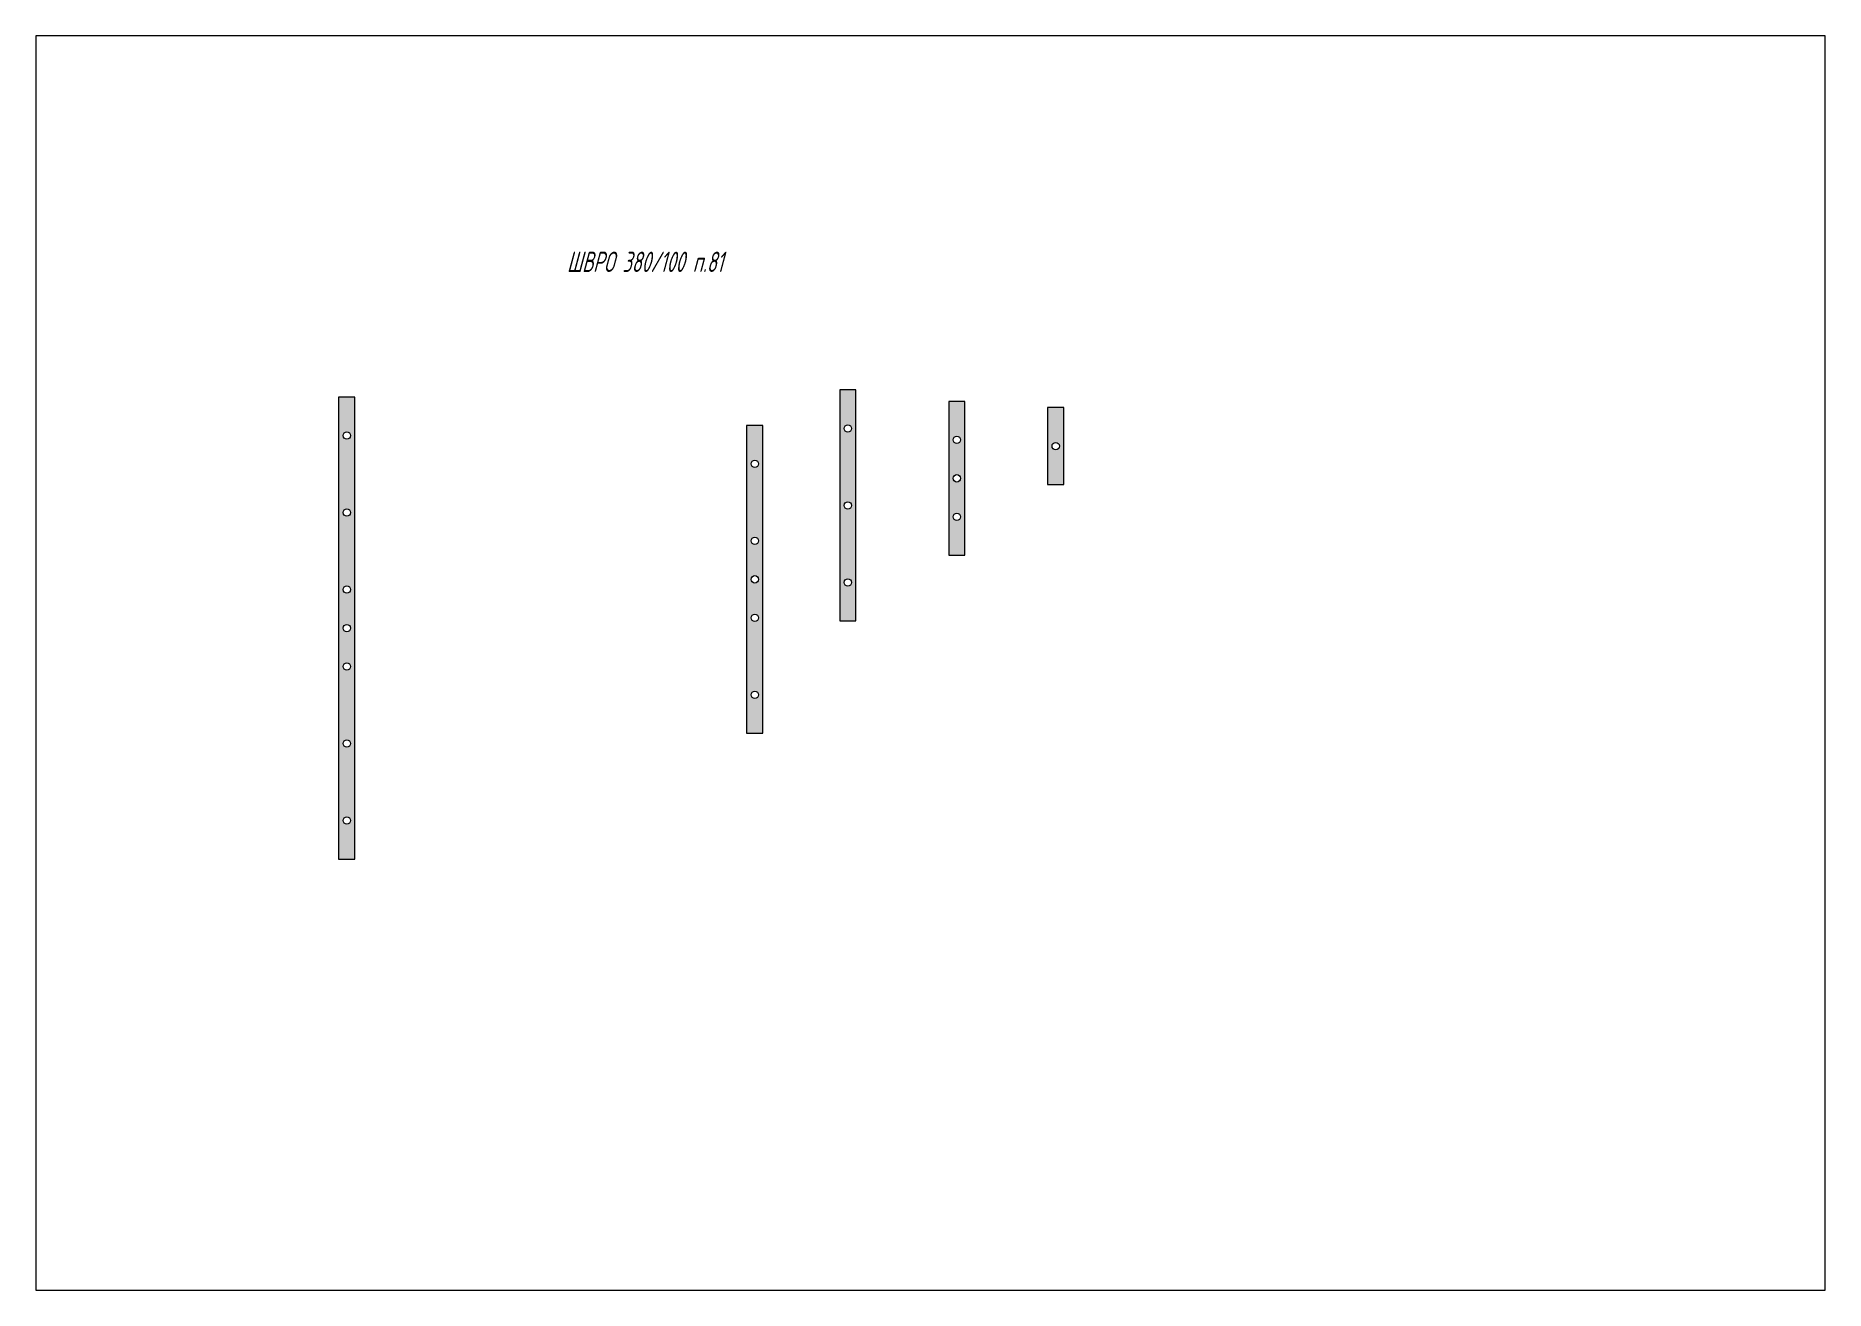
# Paper-space layout 'Черновик' of a CAD drawing. Extents: x 29 to 262, y 20 to 183.
import ezdxf

# ---------------------------------------------------------------- set-up
doc = ezdxf.new("R2010")
doc.units = 0
doc.header["$LTSCALE"] = 0.3
doc.layers.get('0').update_dxf_attribs({"linetype": 'CONTINUOUS', "lineweight": 15})
doc.layers.add('Text', color=242, linetype='CONTINUOUS', lineweight=15)
doc.styles.get("Standard").update_dxf_attribs({"font": 'isocpeur.ttf', "width": 0.8, "oblique": 15})

psp = doc.layouts.new('Черновик')

# ---------------------------------------------------------------- hatches: boundary and pattern name
at = {"layer": 'Text'}
h = psp.add_hatch(color=7, dxfattribs=at)
h.dxf.hatch_style = 1
h.paths.add_polyline_path([(135.64, 137.3), (133.53, 137.3), (133.53, 107.3), (135.64, 107.3)])
h.paths.add_polyline_path([(134.11, 132.3, -1), (135.06, 132.3, -1)], flags=16)
h.paths.add_polyline_path([(135.06, 122.3, -1), (134.11, 122.3, -1)], flags=16)
h.paths.add_polyline_path([(135.06, 112.3, -1), (134.11, 112.3, -1)], flags=16)
h = psp.add_hatch(color=7, dxfattribs=at)
h.dxf.hatch_style = 1
h.paths.add_polyline_path([(68.42, 76.37), (70.53, 76.37), (70.53, 136.37), (68.42, 136.37)])
h.paths.add_polyline_path([(69, 131.37, -1), (69.96, 131.37, -1)], flags=16)
h.paths.add_polyline_path([(69.96, 121.37, -1), (69, 121.37, -1)], flags=16)
h.paths.add_polyline_path([(69.96, 111.37, -1), (69, 111.37, -1)], flags=16)
h.paths.add_polyline_path([(69.96, 106.37, -1), (69, 106.37, -1)], flags=16)
h.paths.add_polyline_path([(69.96, 101.37, -1), (69, 101.37, -1)], flags=16)
h.paths.add_polyline_path([(69.96, 91.37, -1), (69, 91.37, -1)], flags=16)
h.paths.add_polyline_path([(69.96, 81.37, -1), (69, 81.37, -1)], flags=16)
h = psp.add_hatch(color=7, dxfattribs=at)
h.dxf.hatch_style = 1
h.paths.add_polyline_path([(149.81, 135.82), (147.7, 135.82), (147.7, 115.82), (149.81, 115.82)])
h.paths.add_polyline_path([(149.23, 125.82, -1), (148.27, 125.82, -1)], flags=16)
h.paths.add_polyline_path([(148.27, 130.82, -1), (149.23, 130.82, -1)], flags=16)
h.paths.add_polyline_path([(149.23, 120.82, -1), (148.27, 120.82, -1)], flags=16)
h = psp.add_hatch(color=7, dxfattribs=at)
h.dxf.hatch_style = 1
h.paths.add_polyline_path([(160.55, 125.01), (162.66, 125.01), (162.66, 135.01), (160.55, 135.01)])
h.paths.add_polyline_path([(161.12, 130.01, -1), (162.08, 130.01, -1)], flags=16)
h = psp.add_hatch(color=7, dxfattribs=at)
h.dxf.hatch_style = 1
h.paths.add_polyline_path([(121.44, 92.7), (123.55, 92.7), (123.55, 132.7), (121.44, 132.7)])
h.paths.add_polyline_path([(122.02, 127.7, -1), (122.97, 127.7, -1)], flags=16)
h.paths.add_polyline_path([(122.97, 117.7, -1), (122.02, 117.7, -1)], flags=16)
h.paths.add_polyline_path([(122.97, 112.7, -1), (122.02, 112.7, -1)], flags=16)
h.paths.add_polyline_path([(122.97, 107.7, -1), (122.02, 107.7, -1)], flags=16)
h.paths.add_polyline_path([(122.97, 97.7, -1), (122.02, 97.7, -1)], flags=16)

# ---------------------------------------------------------------- linework, layer by layer
for points in [[(133.53, 107.3), (135.64, 107.3), (135.64, 137.3), (133.53, 137.3)], [(68.42, 76.37), (70.53, 76.37), (70.53, 136.37), (68.42, 136.37)], [(147.7, 115.82), (149.81, 115.82), (149.81, 135.82), (147.7, 135.82)], [(160.55, 125.01), (162.66, 125.01), (162.66, 135.01), (160.55, 135.01)], [(121.44, 92.7), (123.55, 92.7), (123.55, 132.7), (121.44, 132.7)]]:
    psp.add_lwpolyline(points, close=True)
for centre in [(134.58, 132.3), (69.48, 131.37), (148.75, 130.82), (161.6, 130.01), (122.5, 127.7), (148.75, 125.82), (69.48, 121.37), (134.58, 122.3), (148.75, 120.82), (122.5, 117.7), (69.48, 111.37), (122.5, 112.7), (134.58, 112.3), (122.5, 107.7), (69.48, 106.37), (69.48, 101.37), (122.5, 97.7), (69.48, 91.37), (69.48, 81.37)]:
    psp.add_circle(centre, 0.478)

# ---------------------------------------------------------------- texts
at = {"insert": (98.08, 152.62), "char_height": 2.64, "width": 50.0959, "attachment_point": 7, "line_spacing_factor": 1.5}
psp.add_mtext('{\\fGOST|b0|i0|c204|p34;ШВРО 380/100\\fGOST|b0|i0|c0|p34; \\fGOST|b0|i0|c204|p34;п.81}', dxfattribs=at)

# ---------------------------------------------------------------- viewports
at = {"layer": 'Text', "view_target_point": (-39132.81, 49338.37)}
psp.add_viewport(center=(145.33, 101.83), size=(232.53, 162.9325), view_center_point=(5182.89, 6505.14), view_height=814.6627, dxfattribs=at)

doc.saveas('drawing.dxf')
